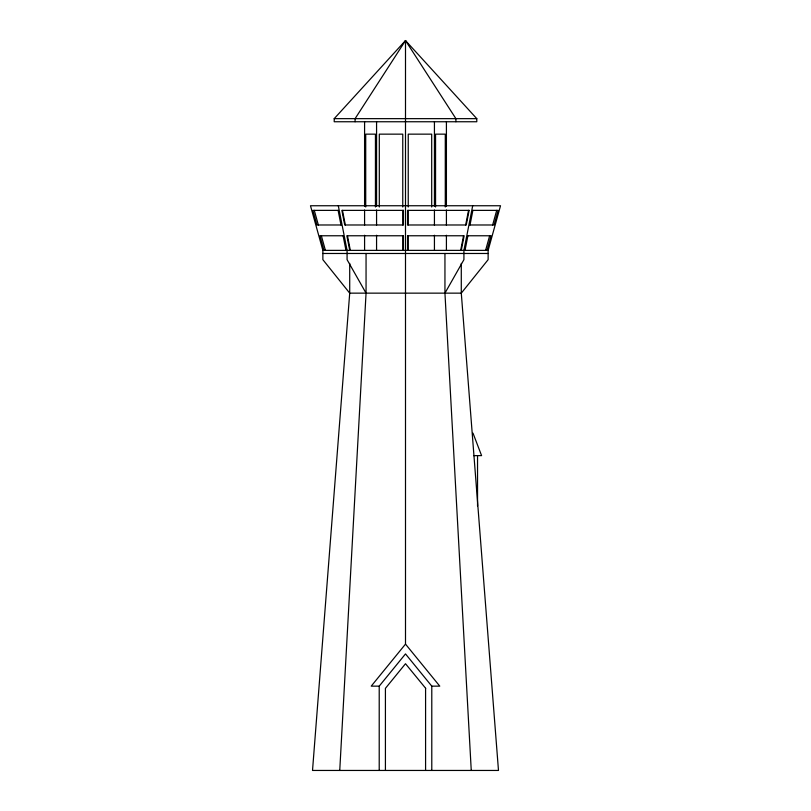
<?xml version="1.0" encoding="UTF-8"?>
<svg xmlns="http://www.w3.org/2000/svg" width="811" height="811" viewBox="0 0 811 811"><rect width="100%" height="100%" fill="white"/><g stroke="black" fill="none" stroke-linecap="round" stroke-linejoin="round"><path stroke-width="1.22" d="M339.748 770.45L366.055 293.146L366.055 253.478M460.668 250.376L463.547 235.768M465.666 224.982L468.535 210.373M461.266 250.376L464.135 235.768L407.568 235.768L407.568 250.376M472.691 205.751L463.922 250.376L463.922 259.672L444.945 293.146L471.252 770.45M465.027 250.376L467.896 235.768M470.015 224.982L472.884 210.373M485.596 250.376L489.651 235.768M492.652 224.982L496.707 210.373M487.026 250.376L491.081 235.768L467.683 235.768M349.713 263.393L349.713 293.146L461.287 293.146L488.131 259.672L488.131 250.376L500.519 205.751L310.481 205.751L322.869 250.376L322.869 259.672L349.713 293.146L312.519 770.45L498.481 770.45L461.287 293.146L461.287 263.393M455.904 121.751L455.904 118.649L405.5 40.55L334.213 118.649L334.213 121.751L476.787 121.751L476.787 118.649L405.5 40.55L355.096 118.649L355.096 121.751M405.5 40.55L405.5 644.106L371.215 686.147L379.213 686.147L405.5 653.909L431.787 686.147L431.787 770.45M334.213 118.649L476.787 118.649M338.288 210.373L312.864 210.373L316.919 224.982L341.147 224.982M472.712 210.373L498.136 210.373L494.081 224.982L469.853 224.982M343.317 235.768L319.919 235.768L323.974 250.376M322.869 250.376L488.131 250.376M322.869 253.478L488.131 253.478M473.654 455.62L481.592 455.62L472.995 433.145M431.787 686.147L439.785 686.147L405.5 644.106M385.418 770.45L385.418 688.357L405.5 663.722L425.704 688.357M366.055 293.146L347.078 259.672L347.078 250.376L338.309 205.751M314.293 210.373L318.348 224.982M321.349 235.768L325.404 250.376M342.465 210.373L345.334 224.982M347.453 235.768L350.332 250.376M349.734 250.376L346.865 235.768L403.432 235.768L403.432 250.376M338.116 210.373L340.985 224.982M343.104 235.768L345.973 250.376M477.537 455.62L477.537 505.831M446.415 121.751L446.415 206.237M446.415 210.029L446.415 225.154M446.415 235.241L446.415 250.376M445.28 206.987L445.28 134.15L435.558 134.15L435.558 206.987M444.945 253.478L444.945 293.146M434.432 121.751L434.432 206.237M434.432 210.029L434.432 225.154M434.432 235.241L434.432 250.376M431.695 206.987L431.695 134.15L408.237 134.15L408.237 206.987M425.582 688.357L425.582 770.45M408.156 210.373L408.156 224.982M408.156 235.768L408.156 250.376M402.763 206.987L402.763 134.15L379.305 134.15L379.305 206.987M402.844 210.373L402.844 224.982M402.844 235.768L402.844 250.376M379.213 686.147L379.213 770.45M376.568 121.751L376.568 206.237M376.568 210.029L376.568 225.154M376.568 235.241L376.568 250.376M375.442 206.987L375.442 134.15L365.72 134.15L365.72 206.987M364.585 121.751L364.585 206.237M364.585 210.029L364.585 225.154M364.585 235.241L364.585 250.376M469.123 210.373L466.254 224.982L407.568 224.982L407.568 210.373L469.123 210.373M403.432 210.373L341.877 210.373L344.746 224.982L403.432 224.982L403.432 210.373"/></g></svg>
